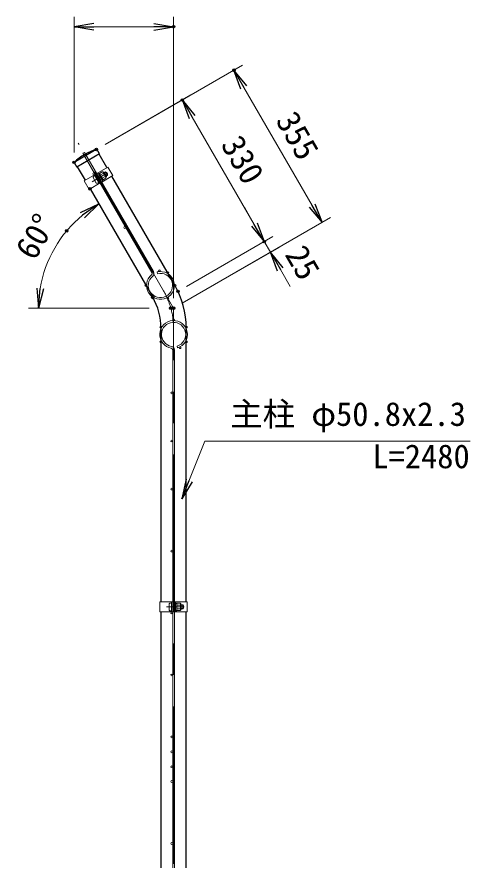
# Model space of a CAD drawing. Units: millimetres, scale not verified. Extents: x -4200 to 4200, y -2970 to 2970.
# Drawn here: x -239 to 674, y 225 to 1927 of the extents above; entities that cross this region are included whole.
import ezdxf
from ezdxf.enums import TextEntityAlignment as Align

# ---------------------------------------------------------------- set-up
doc = ezdxf.new("R2010")
doc.units = ezdxf.units.MM
doc.header["$LTSCALE"] = 10
doc.header["$PDMODE"] = 32
doc.header["$PDSIZE"] = 5
doc.linetypes.add('USER1', pattern=[50.8, 31.75, -6.35, 6.35, -6.35])
for name, color, linetype, lineweight in [('0-4_D-STR-DIM', 7, 'Continuous', 13), ('0-7_D-STR1', 1, 'Continuous', 25), ('0-9_D-BMK', 2, 'USER1', 13), ('0-A_D-STR2', 7, 'Continuous', 13), ('0-B_D-STR3', 3, 'Continuous', 13), ('0-D_D-STR-TXT', 7, 'Continuous', 13)]:
    doc.layers.add(name, color=color, linetype=linetype, lineweight=lineweight)
doc.layers.add('0-5_0', color=7, linetype='Continuous')
doc.layers.add('0-6_Defpoints', color=7, linetype='Continuous')
doc.styles.add('ＭＳ ゴシック', font='')
doc.styles.get('ＭＳ ゴシック').set_extended_font_data('MS Gothic')

# ---------------------------------------------------------------- blocks, each defined once
blk = doc.blocks.new('_Open')
at = {"layer": '0-5_0'}
blk.add_line((-10, 1.667), (0, 0), dxfattribs=at)
blk.add_lwpolyline([(-10, -1.667), (0, 0), (-10, 0)], dxfattribs=at)

msp = doc.modelspace()

# ---------------------------------------------------------------- linework, layer by layer
at = {"layer": '0-4_D-STR-DIM'}
for p, q in [((-124.01, 1653.12), (-124.01, 1926.72)), ((76.53, 1358.98), (76.53, 1926.72)), ((-84.01, 1906.72), (36.53, 1906.72)), ((-61.65, 1669.12), (215.47, 1829.12)), ((355.65, 1546.32), (218.15, 1784.48)), ((-61.65, 1669.12), (111.55, 1769.12)), ((239.23, 1507.97), (114.23, 1724.48)), ((239.23, 1507.97), (219.23, 1542.61)), ((93.85, 1348.98), (392.97, 1521.68)), ((102.77, 1383), (276.55, 1483.33)), ((102.77, 1383), (276.55, 1483.33)), ((271.73, 1451.68), (259.23, 1473.33)), ((93.85, 1348.98), (289.05, 1461.68)), ((291.73, 1417.04), (311.73, 1382.4)), ((27.2, 1338.98), (-215.58, 1338.98))]:
    msp.add_line(p, q, dxfattribs=at)
msp.add_arc((47.2, 1338.98), 242.78, 129.45063, 170.54937, dxfattribs=at)
at = {"layer": '0-6_Defpoints'}
for p in [(76.53, 1906.72), (198.15, 1819.12), (94.23, 1759.12), (-78.97, 1659.12), (-124.01, 1633.12), (-91.84, 1579.81), (-138.78, 1495.04), (259.23, 1473.33), (34.43, 1361.09), (85.45, 1373), (71.04, 1338.98), (76.53, 1338.98), (76.53, 1338.98)]:
    msp.add_point(p, dxfattribs=at)
at = {"layer": '0-7_D-STR1'}
for p, q in [((-77.94, 1659.72), (-124.01, 1633.12)), ((-72.44, 1650.19), (-77.94, 1659.72)), ((-72.44, 1650.19), (-118.51, 1623.59)), ((-57.85, 1622.53), (-73.47, 1649.59)), ((-124.01, 1633.12), (-118.51, 1623.59)), ((-117.47, 1624.19), (-101.84, 1597.13)), ((78.43, 1386.49), (-47.85, 1605.21)), ((-91.84, 1579.81), (34.43, 1361.09)), ((51.13, 1298.79), (51.13, 746.23)), ((101.93, 746.23), (101.93, 1298.79)), ((51.13, 726.23), (51.13, 156.23)), ((101.93, 156.23), (101.93, 726.23))]:
    msp.add_line(p, q, dxfattribs=at)
for centre, radius, start, end in [((-42.76, 1545.59), 119.43, 107.13052, 132.86948), ((-73.47, 1298.79), 175.4, 0, 30), ((-73.47, 1298.79), 124.6, 0, 30)]:
    msp.add_arc(centre, radius, start, end, dxfattribs=at)
at = {"layer": '0-9_D-BMK'}
for p, q in [((76.53, 1338.98), (-115.58, 1671.72)), ((-87.33, 1593.96), (-56.38, 1611.83)), ((76.53, -798.02), (76.53, 1338.98)), ((62.11, 736.23), (97.85, 736.23))]:
    msp.add_line(p, q, dxfattribs=at)
msp.add_arc((-73.47, 1298.79), 150, 0, 30, dxfattribs=at)
at = {"layer": '0-A_D-STR2'}
for p, q in [((-106.03, 1651.58), (-102.91, 1653.38)), ((-106.03, 1651.58), (-102.91, 1653.38)), ((32.9, 1410.94), (-106.03, 1651.58)), ((36.02, 1412.74), (-102.91, 1653.38)), ((44.38, 1408.62), (43.54, 1412.12)), ((83.5, 1262.6), (84.53, 1259.15)), ((74.73, -396.89), (74.73, 1254.84)), ((78.33, -396.89), (78.33, 1254.84))]:
    msp.add_line(p, q, dxfattribs=at)
for centre in [(-84.09, 1609.98), (-21.59, 1501.72), (48.01, 1414.61), (64.93, 1410.69), (20.23, 1384.88), (79.83, 1384.88), (35.13, 1359.07), (64.93, 1359.07), (76.53, 1315.78), (50.72, 1300.88), (102.34, 1300.88), (50.72, 1271.08), (89.65, 1259.22), (102.34, 1271.08), (72.93, 1167.98), (72.93, 1070.98), (72.93, 973.98), (72.93, 848.98), (72.93, 723.98), (72.93, 598.98), (72.93, 473.98), (72.93, 443.98), (72.93, 413.98), (72.93, 383.98), (72.93, 258.98)]:
    msp.add_circle(centre, 1.8, dxfattribs=at)
for centre, radius, start, end in [((50.03, 1384.88), 28, 129.83934, 103.39579), ((29.78, 1409.14), 7.2, 309.83934, 30), ((50.03, 1384.88), 24.4, 129.83934, 103.39579), ((29.78, 1409.14), 3.6, 309.83934, 30), ((76.53, 1285.98), 28, 286.60421, 260.16066), ((76.53, 1285.98), 24.4, 286.60421, 260.16066), ((71.13, 1254.84), 7.2, 0, 80.16066), ((71.13, 1254.84), 3.6, 0, 80.16066)]:
    msp.add_arc(centre, radius, start, end, dxfattribs=at)
at = {"layer": '0-B_D-STR3'}
for p, q in [((-78.29, 1610.73), (-55.86, 1623.68)), ((-55.86, 1623.68), (-45.86, 1606.36)), ((-103.84, 1595.98), (-81.41, 1608.93)), ((-85.8, 1602.35), (-79.3, 1591.09)), ((-73.4, 1590.46), (-83.4, 1607.78)), ((-82.4, 1606.05), (-74.4, 1592.19)), ((-71.41, 1591.61), (-81.41, 1608.93)), ((-78.41, 1603.73), (-75.29, 1605.53)), ((-68.29, 1593.41), (-78.29, 1610.73)), ((-78.07, 1603.15), (-74.95, 1604.95)), ((-66.3, 1594.56), (-76.3, 1611.88)), ((-73.55, 1607.12), (-74.79, 1610.05)), ((-73.3, 1611.01), (-74.75, 1610.17)), ((-73.55, 1607.12), (-69.05, 1599.32)), ((-69.39, 1604.32), (-73.25, 1611.01)), ((-73.06, 1610.87), (-73.18, 1610.99)), ((-67.26, 1614.22), (-73.06, 1610.87)), ((-65.38, 1610.97), (-71.27, 1607.57)), ((-69.39, 1604.32), (-65.53, 1597.63)), ((-69.05, 1599.32), (-67.13, 1596.78)), ((-68.29, 1593.41), (-45.86, 1606.36)), ((-61.63, 1604.47), (-67.52, 1601.07)), ((-59.75, 1601.22), (-65.55, 1597.87)), ((-63.84, 1613.3), (-58.84, 1604.64)), ((-63.34, 1612.43), (-60.48, 1614.08)), ((-63, 1611.85), (-59.86, 1613.66)), ((-60.48, 1614.08), (-56.48, 1607.15)), ((-59.68, 1606.09), (-56.54, 1607.9)), ((-59.34, 1605.5), (-56.48, 1607.15)), ((-103.84, 1595.98), (-93.84, 1578.66)), ((-93.84, 1578.66), (-71.41, 1591.61)), ((-74.74, 1597.39), (-71.63, 1599.19)), ((-74.41, 1596.8), (-71.29, 1598.6)), ((-65.57, 1597.57), (-67, 1596.75)), ((48.83, 746.23), (74.73, 746.23)), ((48.83, 746.23), (48.83, 726.23)), ((67.63, 742.73), (67.63, 729.73)), ((72.43, 726.23), (72.43, 746.23)), ((72.43, 744.23), (72.43, 728.23)), ((74.73, 726.23), (74.73, 746.23)), ((74.73, 740.23), (78.33, 740.23)), ((74.73, 739.55), (78.33, 739.55)), ((74.73, 732.91), (78.33, 732.91)), ((74.73, 732.23), (78.33, 732.23)), ((78.33, 726.23), (78.33, 746.23)), ((78.33, 746.23), (104.23, 746.23)), ((80.63, 726.23), (80.63, 746.23)), ((80.63, 740.73), (81.02, 743.89)), ((80.63, 740.73), (80.63, 731.73)), ((80.63, 731.73), (81.02, 728.57)), ((82.78, 743.98), (81.12, 743.98)), ((82.83, 736.23), (82.83, 743.95)), ((89.62, 739.98), (82.83, 739.98)), ((82.83, 736.23), (82.83, 728.5)), ((89.62, 732.48), (82.83, 732.48)), ((82.93, 743.74), (82.88, 743.91)), ((89.62, 743.74), (82.93, 743.74)), ((92.13, 741.23), (92.13, 731.23)), ((92.13, 740.23), (95.43, 740.23)), ((92.13, 739.55), (95.75, 739.55)), ((92.13, 732.91), (95.75, 732.91)), ((92.13, 732.23), (95.43, 732.23)), ((95.43, 740.23), (95.43, 732.23)), ((104.23, 746.23), (104.23, 726.23)), ((48.83, 726.23), (74.73, 726.23)), ((78.33, 726.23), (104.23, 726.23)), ((82.76, 728.48), (81.12, 728.48)), ((89.62, 728.72), (82.93, 728.72))]:
    msp.add_line(p, q, dxfattribs=at)
for centre, radius, start, end in [((-74.7, 1610.09), 0.1, 120, 203), ((-73.25, 1610.92), 0.1, 45, 120), ((-76.43, 1606.75), 5.32, 9.37322, 52.7756), ((-87.37, 1593.94), 21.19, 30, 40.20031), ((-87.37, 1593.94), 21.19, 19.79969, 30), ((-70.81, 1597), 5.32, 7.2244, 50.62678), ((-67.58, 1606.23), 8, 62.13463, 87.68315), ((-67.2, 1612.08), 2.13, 328.45309, 91.54691), ((-68.49, 1604.84), 6.87, 30, 63.09348), ((-68.49, 1604.84), 6.87, 356.90652, 30), ((-61.57, 1602.33), 2.13, 328.45309, 91.54691), ((-64.97, 1606.87), 8.5, 1.92751, 58.07249), ((-66.83, 1604.94), 8, 332.31685, 357.86537), ((-67.05, 1596.84), 0.1, 217, 300), ((-65.62, 1597.66), 0.1, 300, 7.2244), ((81.12, 743.88), 0.1, 90, 173), ((82.78, 743.88), 0.1, 15, 90), ((77.95, 741.86), 5.32, 339.37322, 22.7756), ((77.95, 730.6), 5.32, 337.2244, 20.62678), ((62.07, 736.23), 21.19, 0, 10.20031), ((62.07, 736.23), 21.19, 349.79969, 0), ((83.86, 736.23), 6.87, 0, 33.09348), ((83.86, 736.23), 6.87, 326.90652, 0), ((88.61, 741.86), 2.13, 298.45309, 61.54691), ((85.35, 736.97), 8, 32.13463, 57.68315), ((88.61, 730.6), 2.13, 298.45309, 61.54691), ((87.93, 736.23), 8.5, 331.92751, 28.07249), ((81.12, 728.58), 0.1, 187, 270), ((82.76, 728.58), 0.1, 270, 337.2244), ((85.35, 735.48), 8, 302.31685, 327.86537)]:
    msp.add_arc(centre, radius, start, end, dxfattribs=at)
for centre, major_axis, start_param, end_param in [((-81.65, 1604.75), (4.16, 2.4), 1.5707963, 3.1415927), ((-75.15, 1593.49), (4.16, 2.4), 3.1415927, 4.712389), ((72.43, 742.73), (4.8, 0), 1.5707963, 3.1415927), ((72.43, 729.73), (4.8, 0), 3.1415927, 4.712389)]:
    msp.add_ellipse(centre, major_axis=major_axis, ratio=0.3125, start_param=start_param, end_param=end_param, dxfattribs=at)
at = {"layer": '0-D_D-STR-TXT'}
msp.add_lwpolyline([(674.05, 1070.98), (139.37, 1070.98), (93.88, 956.03)], dxfattribs=at)

# ---------------------------------------------------------------- block references
at = {"layer": '0-4_D-STR-DIM', "xscale": 4, "yscale": 4}
for p, rotation in [((-124.01, 1906.72), 180), ((198.15, 1819.12), 120), ((94.23, 1759.12), 120), ((-74.19, 1549.23), 34.72531), ((375.65, 1511.68), 300), ((259.23, 1473.33), 300), ((259.23, 1473.33), 300), ((271.73, 1451.68), 120), ((-195.58, 1338.98), 265.27469)]:
    msp.add_blockref('_Open', p, dxfattribs=dict(at, rotation=rotation))
msp.add_blockref('_Open', (76.53, 1906.72), dxfattribs=at)
at = {"layer": '0-D_D-STR-TXT', "xscale": 4, "yscale": 4, "rotation": 248.409}
msp.add_blockref('_Open', (93.14, 954.17), dxfattribs=at)

# ---------------------------------------------------------------- texts
at = {"layer": '0-4_D-STR-DIM', "style": 'ＭＳ ゴシック'}
for s, rotation, p in [('355', 300, (268.63, 1710.54)), ('330', 300, (158.14, 1661.93)), ('60°', 60, (-190.92, 1425.6)), ('25', 300, (287.18, 1440.11))]:
    msp.add_text(s, height=48.09, rotation=rotation, dxfattribs=at).set_placement(p, align=Align.BOTTOM_LEFT)
at = {"layer": '0-D_D-STR-TXT', "style": 'ＭＳ ゴシック'}
for s, p in [('主柱 φ50.8x2.3', (190.29, 1086.99)), ('L=2480', (476.97, 1001.65))]:
    msp.add_text(s, height=48.09, dxfattribs=at).set_placement(p, align=Align.BOTTOM_LEFT)

doc.saveas('drawing.dxf')
